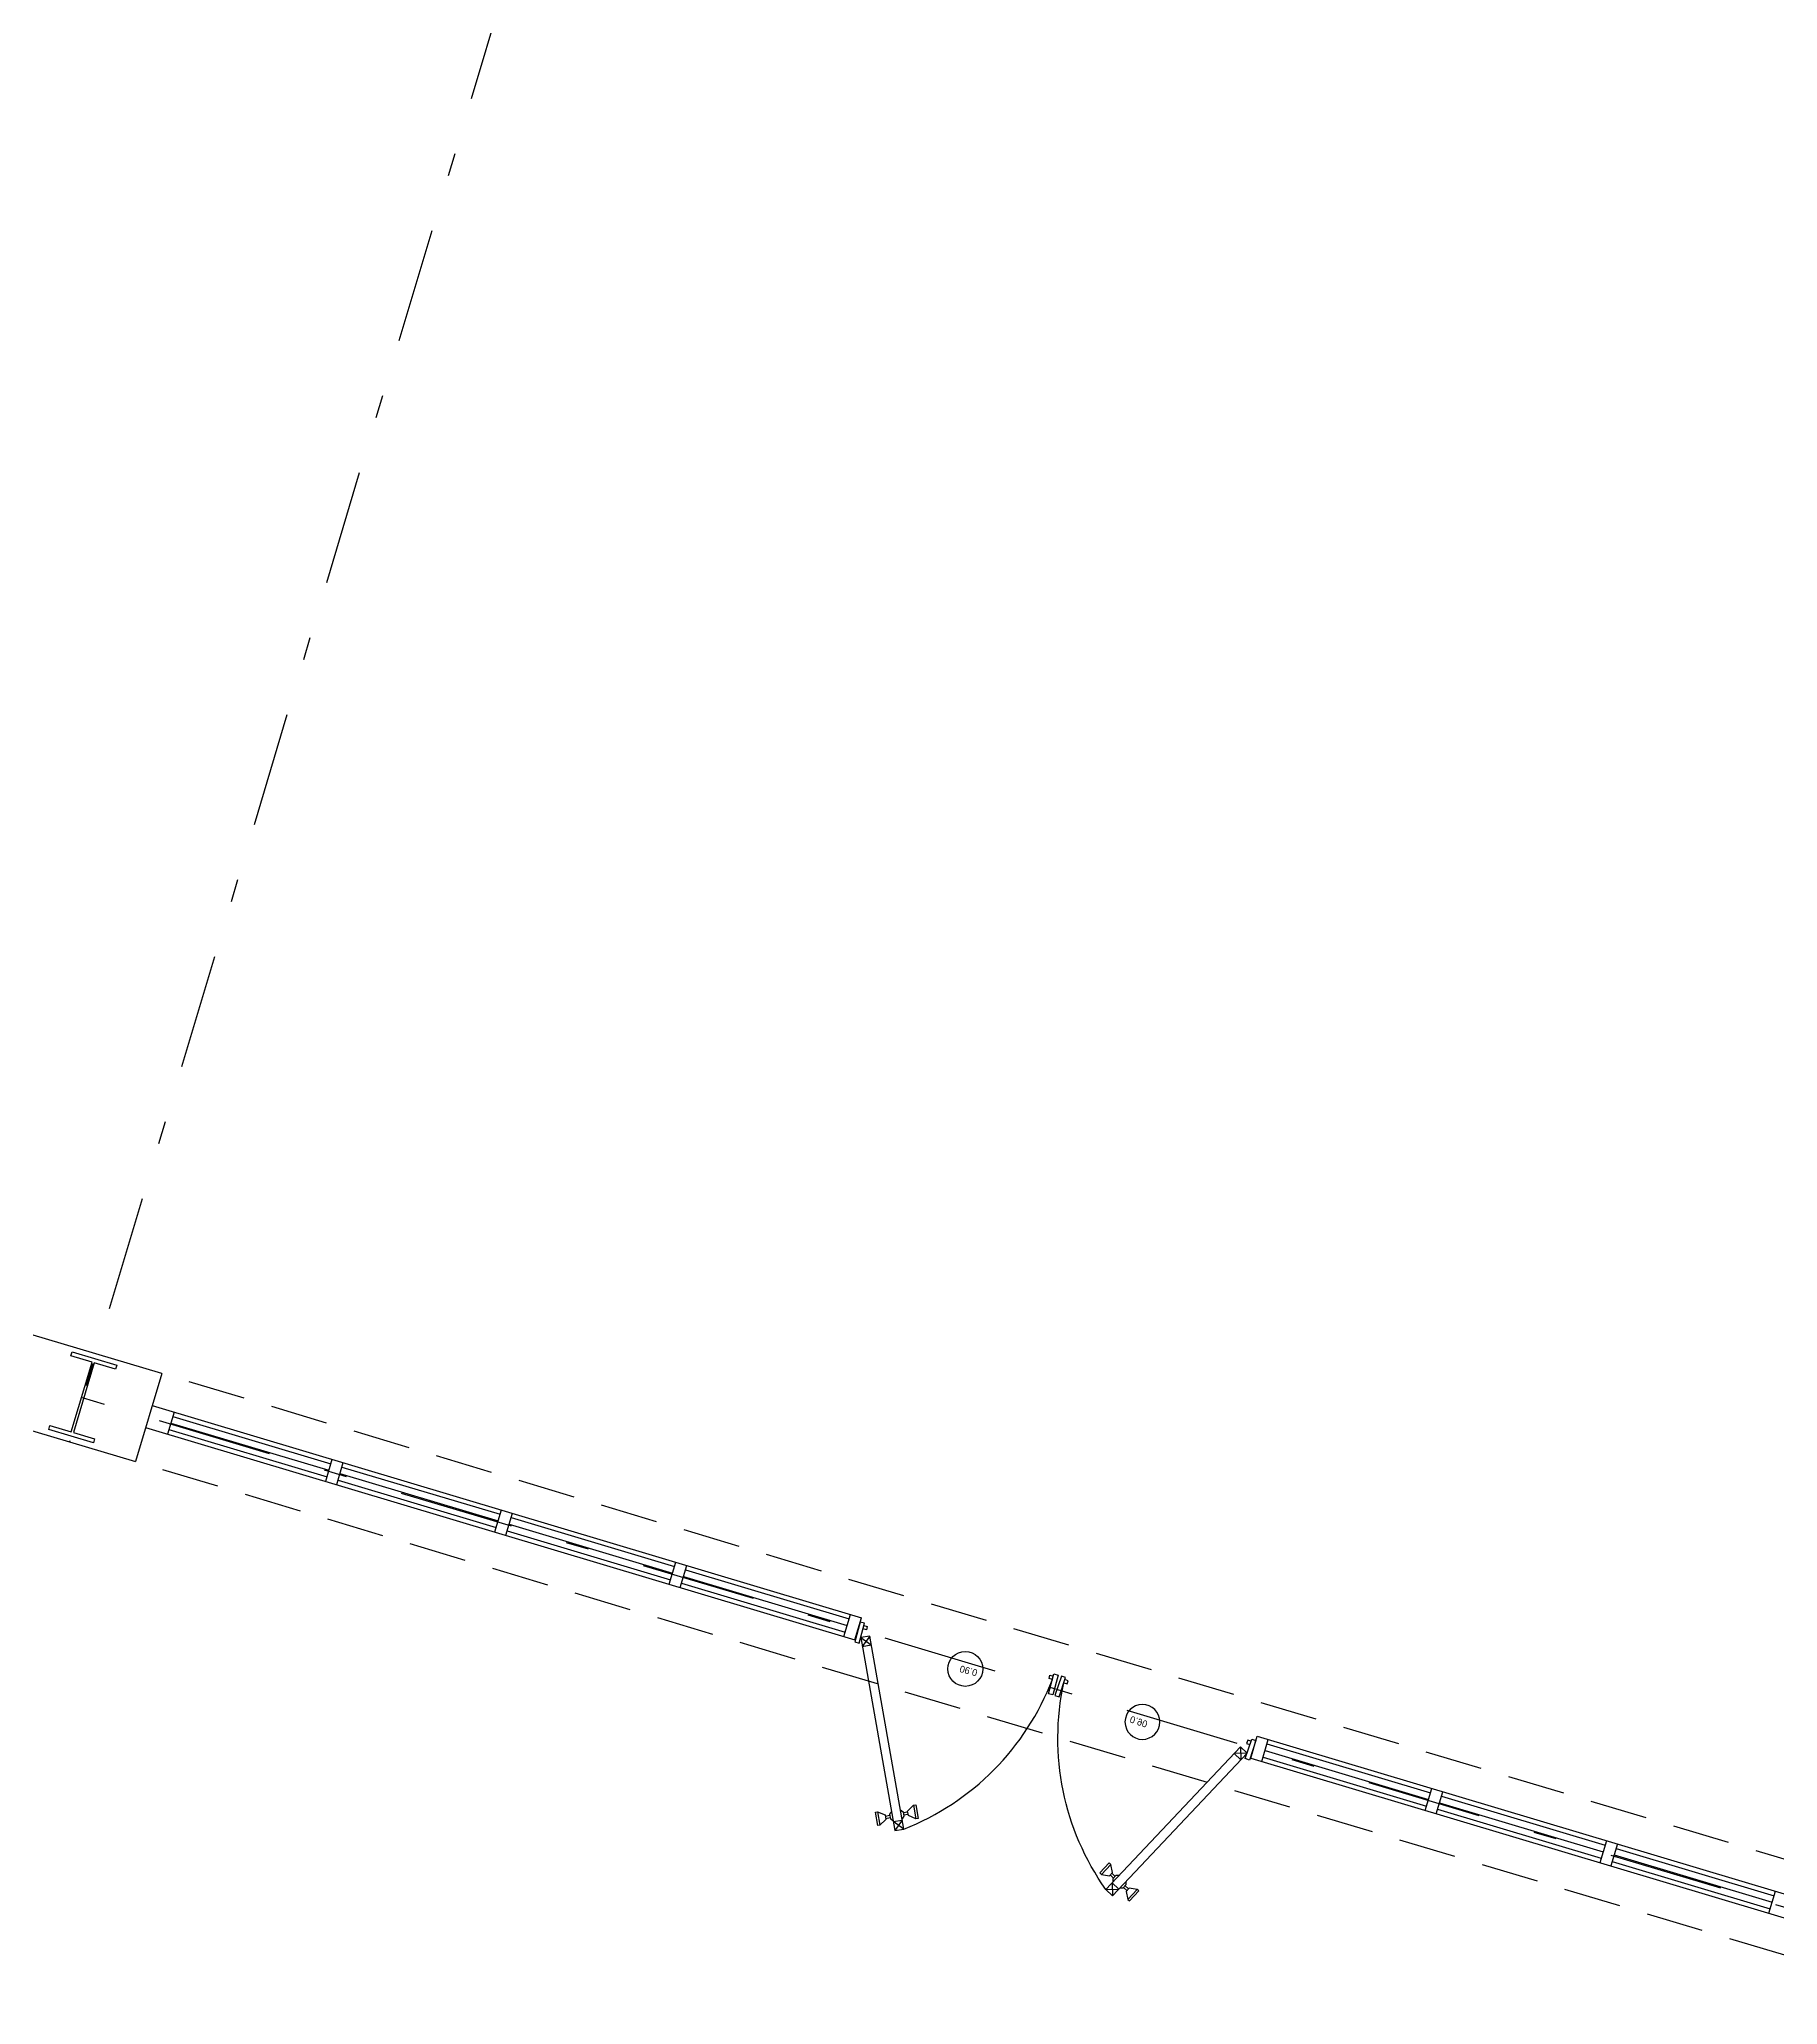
# Model space of a CAD drawing. Header units: millimetres. Extents: x 99 to 472, y 49 to 338.
# Drawn here: x 296.87 to 304.44, y 143.73 to 152.29 of the extents above; entities that cross this region are included whole.
import ezdxf

# ---------------------------------------------------------------- set-up
doc = ezdxf.new("R2010")
doc.units = ezdxf.units.MM
doc.linetypes.add('DASHDOT', pattern=[1, 0.5, -0.25, 0, -0.25])
doc.linetypes.add('HIDDEN', pattern=[0.375, 0.25, -0.125])
for name, color, linetype in [('BANQUETA', 4, 'Continuous'), ('EJE', 8, 'DASHDOT'), ('MURO', 5, 'Continuous'), ('TEXTOS_Y_COTAS', 7, 'Continuous')]:
    doc.layers.add(name, color=color, linetype=linetype)

# ---------------------------------------------------------------- blocks, each defined once
blk = doc.blocks.new('PUERTA90')
for p, q in [((0.087, 0.5829), (0.0508, 0.566)), ((0.1396, 0.5412), (0.1215, 0.5327)), ((0.1438, 0.5321), (0.1257, 0.5237)), ((0.1816, 0.5221), (0.1562, 0.5765)), ((0.0366, 0.4545), (0.0112, 0.5089)), ((0.049, 0.4989), (0.0671, 0.5074)), ((0.0532, 0.4899), (0.0713, 0.4983)), ((0.4336, -0.1603), (0.3973, -0.1772)), ((0.4142, -0.2134), (0.4336, -0.1603)), ((0.4505, -0.1965), (0.3973, -0.1772))]:
    blk.add_line(p, q)
blk.add_lwpolyline([(0.0508, 0.566, 0.210556), (-0.4095, -0.2365), (-0.3945, -0.2365), (-0.3945, -0.2515), (-0.4095, -0.2515)], format="xyb")
for points in [[(0.0508, 0.566), (0.1039, 0.5466), (0.0677, 0.5297), (0.087, 0.5829)], [(0.0867, 0.4889), (0.0734, 0.4938), (0.065, 0.5119), (0.0698, 0.5252)], [(0.123, 0.5058), (0.1278, 0.5191), (0.1193, 0.5373), (0.1061, 0.5421)], [(0.4505, -0.2515), (0.4355, -0.2515), (0.4355, -0.2365), (0.4505, -0.2365)]]:
    blk.add_lwpolyline(points)
for points in [[(0.4505, -0.1965), (0.087, 0.5829), (0.0508, 0.566), (0.4142, -0.2134)], [(0.1816, 0.5221), (0.1459, 0.5276), (0.1375, 0.5457), (0.1562, 0.5765), (0.1653, 0.5807), (0.1906, 0.5264)], [(0.0021, 0.5047), (0.0112, 0.5089), (0.0468, 0.5035), (0.0553, 0.4853), (0.0366, 0.4545), (0.0275, 0.4503)]]:
    blk.add_lwpolyline(points, close=True)
at = {"linetype": 'Continuous'}
for points in [[(-0.4295, -0.2615), (-0.4295, -0.1715), (-0.4095, -0.1715), (-0.4095, -0.2615)], [(0.4705, -0.2615), (0.4705, -0.1715), (0.4505, -0.1715), (0.4505, -0.2615)]]:
    blk.add_lwpolyline(points, close=True, dxfattribs=at)
at = {"layer": 'TEXTOS_Y_COTAS'}
blk.add_circle((-0.0284, -0.1824), 0.0765, dxfattribs=at)
at = {"layer": 'TEXTOS_Y_COTAS', "insert": (-0.0833, -0.1628), "char_height": 0.03, "width": 0.1975, "attachment_point": 1}
blk.add_mtext('\\fGraphite Light ATT|b0|i0|c162|p66;0.90', dxfattribs=at)

msp = doc.modelspace()

# ---------------------------------------------------------------- linework, layer by layer
at = {"color": 9, "linetype": 'HIDDEN'}
for p, q in [((305.3065, 144.11088, 167.6575), (297.40273, 146.47581, 152.43125)), ((305.19184, 143.72767, 167.6575), (297.28807, 146.09259, 152.43125))]:
    msp.add_line(p, q, dxfattribs=at)
at = {"color": 3, "elevation": 151.87757}
msp.add_lwpolyline([(297.01191, 146.57062), (297.20658, 146.51237), (297.20158, 146.49564), (297.1088, 146.5234), (297.01779, 146.21923), (297.11056, 146.19147), (297.10556, 146.17474), (296.91088, 146.23299), (296.91589, 146.24972), (297.00866, 146.22196), (297.09968, 146.52613), (297.0069, 146.55389)], close=True, dxfattribs=at)
at = {"layer": 'BANQUETA'}
for p, q in [((297.36131, 146.33739, 206.37533), (300.45097, 145.41292, 206.37533)), ((297.45712, 146.30872, 206.37533), (297.42845, 146.21292, 206.37533)), ((297.45138, 146.28956, 206.37533), (298.13997, 146.08353, 206.37533)), ((297.33265, 146.24159, 206.37533), (300.4223, 145.31712, 206.37533)), ((297.43418, 146.23208, 206.37533), (298.12277, 146.02605, 206.37533)), ((297.44278, 146.26082, 206.37533), (298.13137, 146.05479, 206.37533)), ((298.11704, 146.00689, 206.37533), (298.1457, 146.10269, 206.37533)), ((298.16494, 145.99255, 206.37533), (298.19361, 146.08836, 206.37533)), ((298.17927, 146.04045, 206.37533), (298.86786, 145.83442, 206.37533)), ((298.18787, 146.0692, 206.37533), (298.87646, 145.86316, 206.37533)), ((298.17067, 146.01171, 206.37533), (298.85926, 145.80568, 206.37533)), ((298.85353, 145.78652, 206.37533), (298.88219, 145.88232, 206.37533)), ((298.90143, 145.77218, 206.37533), (298.93009, 145.86799, 206.37533)), ((298.92436, 145.84883, 206.37533), (299.6369, 145.63563, 206.37533)), ((298.90716, 145.79134, 206.37533), (299.6197, 145.57814, 206.37533)), ((298.91576, 145.82009, 206.37533), (299.6283, 145.60688, 206.37533)), ((299.61396, 145.55898, 206.37533), (299.64263, 145.65479, 206.37533)), ((299.66187, 145.54465, 206.37533), (299.69053, 145.64045, 206.37533)), ((299.6762, 145.59255, 206.37533), (300.38874, 145.37935, 206.37533)), ((299.6848, 145.62129, 206.37533), (300.39734, 145.40809, 206.37533)), ((299.6676, 145.56381, 206.37533), (300.38014, 145.35061, 206.37533)), ((300.3744, 145.33145, 206.37533), (300.40307, 145.42725, 206.37533)), ((300.4223, 145.31712, 206.37533), (300.45097, 145.41292, 206.37533)), ((302.14676, 144.80113, 206.37533), (302.17543, 144.89693, 206.37533)), ((302.17543, 144.89693, 206.37533), (305.26509, 143.97246, 206.37533)), ((302.19467, 144.7868, 206.37533), (302.22333, 144.8826, 206.37533)), ((302.209, 144.8347, 206.37533), (302.92154, 144.6215, 206.37533)), ((302.2176, 144.86344, 206.37533), (302.93014, 144.65024, 206.37533)), ((302.14676, 144.80113, 206.37533), (305.23642, 143.87666, 206.37533)), ((302.2004, 144.80596, 206.37533), (302.91294, 144.59276, 206.37533)), ((302.9072, 144.5736, 206.37533), (302.93587, 144.6694, 206.37533)), ((302.9551, 144.55926, 206.37533), (302.98377, 144.65507, 206.37533)), ((302.96084, 144.57842, 206.37533), (303.67338, 144.36522, 206.37533)), ((302.96944, 144.60717, 206.37533), (303.68197, 144.39396, 206.37533)), ((302.97804, 144.63591, 206.37533), (303.69057, 144.4227, 206.37533)), ((303.69631, 144.44187, 206.37533), (303.66764, 144.34606, 206.37533)), ((303.74421, 144.42753, 206.37533), (303.71554, 144.33173, 206.37533)), ((303.73848, 144.40837, 206.37533), (304.42706, 144.20234, 206.37533)), ((303.72128, 144.35089, 206.37533), (304.40986, 144.14485, 206.37533)), ((303.72988, 144.37963, 206.37533), (304.41846, 144.1736, 206.37533)), ((304.40413, 144.12569, 206.37533), (304.4328, 144.2215, 206.37533))]:
    msp.add_line(p, q, dxfattribs=at)
at = {"layer": 'EJE', "color": 8, "linetype": 'DASHDOT'}
for p, q in [((302.99339, 166.20677, 206.37533), (297.00066, 146.17859, 206.37533)), ((305.24917, 143.91927, 167.6575), (280.03921, 151.46247, 119.09168))]:
    msp.add_line(p, q, dxfattribs=at)
at = {"layer": 'MURO', "color": 5, "linetype": 'Continuous'}
for p, q in [((297.40273, 146.47581, 152.43125), (296.82791, 146.6478, 151.32388)), ((297.40273, 146.47581, 206.37533), (297.28807, 146.09259, 206.37533)), ((296.71325, 146.26459, 206.37533), (297.28807, 146.09259, 152.43125)), ((302.1525, 144.82029, 206.37533), (302.1697, 144.87777, 206.37533)), ((304.40413, 144.12569, 206.37533), (304.4328, 144.2215, 206.37533))]:
    msp.add_line(p, q, dxfattribs=at)

# ---------------------------------------------------------------- block references
at = {"layer": 'BANQUETA'}
for p, xscale, yscale, zscale, rotation in [((300.82932, 145.02229, 206.37533), 0.9926146186208283, 0.9926146186208283, 0.9926146186208283, 165.0255503790887), ((301.64471, 144.77831, 206.37533), -0.9926146186208313, 0.9926146186208484, 0.9926146186208259, 161.6585248231102)]:
    msp.add_blockref('PUERTA90', p, dxfattribs=dict(at, xscale=xscale, yscale=yscale, zscale=zscale, rotation=rotation))

doc.saveas('drawing.dxf')
